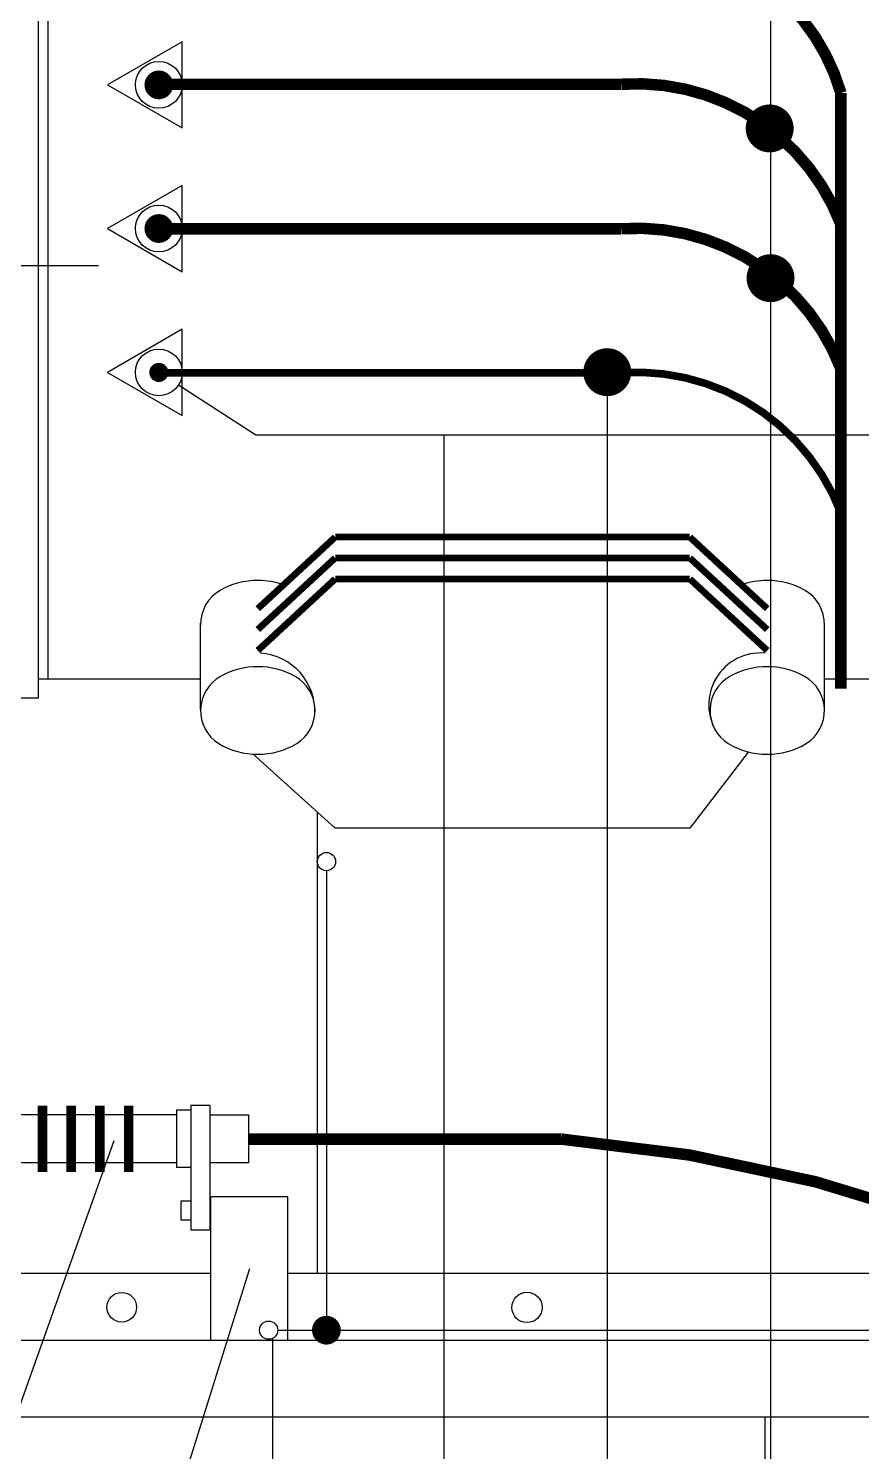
# Model space of a CAD drawing. Extents: x 0 to 0.148, y 0 to 0.197.
# Drawn here: x 0.044 to 0.0787, y 0.0542 to 0.1135 of the extents above; entities that cross this region are included whole.
import ezdxf

# ---------------------------------------------------------------- set-up
doc = ezdxf.new("R2010")
doc.units = 0
doc.header["$LTSCALE"] = 0.2
doc.header["$MEASUREMENT"] = 0
doc.linetypes.add('TRACEJ', pattern=[0.75, 0.5, -0.25])
doc.linetypes.add('TRACEJP', pattern=[0.30000000000000004, 0.2, -0.1])
doc.layers.get('0').update_dxf_attribs({"linetype": 'CONTINUOUS'})
for name, color, linetype in [('LCHAMADA', 7, 'CONTINUOUS'), ('TUB-LP', 7, 'CONTINUOUS'), ('TUN-PI', 7, 'TRACEJ')]:
    doc.layers.add(name, color=color, linetype=linetype)

msp = doc.modelspace()

# ---------------------------------------------------------------- linework, layer by layer
for p, q in [((0.04437258112122694, 0.08559470634028336), (0.04437258112122694, 0.1307947063402833)), ((0.0447725811212269, 0.08639470634028334), (0.04477258112122692, 0.1307947063402833)), ((0.05113653875799033, 0.08512607159095807), (0.05113653875799033, 0.08872607159095806)), ((0.07717560365410572, 0.08512607159095807), (0.07717560365410572, 0.08872607159095806)), ((0.05113653875799033, 0.08639470634028334), (0.04437258112122694, 0.08639470634028334)), ((0.08557258112122691, 0.08639470634028334), (0.07717258112122688, 0.08639470634028334)), ((0.05675607120604807, 0.08017521257034636), (0.05333662769072929, 0.0832634641199769)), ((0.07399642087126539, 0.0833534267127807), (0.07155607120604808, 0.08017521257034636)), ((0.05599848820030934, 0.08085941948324467), (0.05599848820030934, 0.06159470634028344)), ((0.07155607120604808, 0.08017521257034636), (0.05675607120604807, 0.08017521257034636)), ((0.05013563897112766, 0.06840721536120974), (0.05013563897112766, 0.06600721536120971)), ((0.05073563897112765, 0.06840721536120974), (0.05013563897112766, 0.06840721536120974)), ((0.05153563897112763, 0.06860721536120969), (0.05073563897112765, 0.06860721536120969)), ((0.05073563897112765, 0.06860721536120969), (0.05073563897112765, 0.06340721536120973)), ((0.05153563897112763, 0.06340721536120973), (0.05153563897112763, 0.06860721536120969)), ((0.05013563897112766, 0.06820721536120977), (0.04013563897112767, 0.06820721536120977)), ((0.05153563897112763, 0.0682072153612097), (0.05313563897112764, 0.0682072153612097)), ((0.05313563897112764, 0.0682072153612097), (0.05313563897112764, 0.06620721536120974)), ((0.05013563897112766, 0.06620721536120974), (0.04013563897112767, 0.06620721536120967)), ((0.05073563897112765, 0.06600721536120971), (0.05013563897112766, 0.06600721536120971)), ((0.05313563897112764, 0.06620721536120974), (0.05153563897112763, 0.06620721536120974)), ((0.05477258112122693, 0.06479470634028338), (0.05157258112122692, 0.06479470634028338)), ((0.05157258112122692, 0.05879470634028343), (0.05157258112122692, 0.06479470634028338)), ((0.05477258112122693, 0.05879470634028343), (0.05477258112122693, 0.06479470634028338)), ((0.0503267264582116, 0.06382132627174278), (0.0503267264582116, 0.06462158797487667)), ((0.0503267264582116, 0.06462158797487667), (0.05073563897112765, 0.06462158797487667)), ((0.05073563897112765, 0.06382132627174278), (0.0503267264582116, 0.06382132627174278)), ((0.05073563897112765, 0.06340721536120973), (0.05153563897112763, 0.06340721536120973)), ((0.05157258112122692, 0.06159470634028344), (0.03807012306696406, 0.06159470634028344)), ((0.08557258112122691, 0.06159470634028344), (0.05477258112122696, 0.06159470634028344)), ((0.0927725811212269, 0.05879470634028343), (0.03871889433423127, 0.05879470634028343)), ((0.0895725811212269, 0.05559470634028336), (0.03933146216585195, 0.05559470634028336))]:
    msp.add_line(p, q)
at = {"color": 7}
msp.add_line((0.04437258112122694, 0.08559470634028336), (0.04357258112122696, 0.08559470634028336), dxfattribs=at)
at = {"linetype": 'TRACEJP'}
msp.add_line((0.07468000926842236, 0.05559470634028336), (0.07468000926842236, 0.02879470634028343), dxfattribs=at)
for points in [[(0.05037258112122694, 0.1093947063402834), (0.05037258112122694, 0.1129947063402834), (0.04725488966760297, 0.1111947063402834)], [(0.05037258112122692, 0.1033947063402834), (0.05037258112122692, 0.1069947063402834), (0.04725488966760294, 0.1051947063402834)], [(0.05037258112122694, 0.09739470634028344), (0.05037258112122694, 0.1009947063402834), (0.04725488966760297, 0.09919470634028335)]]:
    msp.add_lwpolyline(points, close=True)
for points, const_width in [([(0.0493961416123056, 0.1108947063402834, 1), (0.0493961416123056, 0.1114947063402834, 1)], 0.0006), ([(0.04939614161230557, 0.1048999011942659, 1), (0.04939614161230557, 0.1054999011942659, 1)], 0.0006), ([(0.0493961416123056, 0.0989947063402834, 1), (0.0493961416123056, 0.09939470634028347, 1)], 0.0004)]:
    msp.add_lwpolyline(points, format="xyb", close=True, dxfattribs=dict(const_width=const_width))
for points, const_width in [([(0.05352505833942856, 0.08933427047945115), (0.05675607120604807, 0.09232100043974875)], 0.00028), ([(0.07155607120604801, 0.09232100043974875), (0.05675607120604807, 0.09232100043974875)], 0.00028), ([(0.07478708407266753, 0.08933427047945115), (0.07155607120604801, 0.09232100043974875)], 0.00028), ([(0.05352505833942856, 0.08846386978905989), (0.05675607120604807, 0.0914505997493574)], 0.00028), ([(0.07155607120604801, 0.0914505997493574), (0.05675607120604807, 0.0914505997493574)], 0.00028), ([(0.07478708407266753, 0.08846386978905989), (0.07155607120604801, 0.0914505997493574)], 0.00028), ([(0.05352505833942856, 0.08758848261004878), (0.05675607120604807, 0.09057521257034629)], 0.00028), ([(0.07155607120604808, 0.09057521257034629), (0.05675607120604807, 0.09057521257034629)], 0.00028), ([(0.0747870840726676, 0.08758848261004878), (0.07155607120604808, 0.09057521257034629)], 0.00028), ([(0.04453563897112764, 0.06859114470136354), (0.04453563897112764, 0.065825650495593)], 0.0004), ([(0.04573563897112765, 0.06859114470136354), (0.04573563897112765, 0.065825650495593)], 0.0004), ([(0.04693563897112765, 0.06859114470136354), (0.04693563897112765, 0.065825650495593)], 0.0004), ([(0.04813563897112763, 0.06859114470136354), (0.04813563897112763, 0.065825650495593)], 0.0004)]:
    msp.add_lwpolyline(points, dxfattribs=dict(const_width=const_width))
for centre, radius in [((0.0493961416123056, 0.1111947063402834), 0.0009764395089213451), ((0.04939614161230557, 0.1051999011942659), 0.0009764395089213451), ((0.0493961416123056, 0.09919470634028343), 0.0009764395089213451), ((0.05639062597056169, 0.07878088666506095), 0.000380942361784129), ((0.04784723101907157, 0.06018224738489941), 0.0006194718970167301), ((0.06476300241365403, 0.0601748587707744), 0.00063345804124463), ((0.05397961887754713, 0.05922584948365084), 0.000380942361784129)]:
    msp.add_circle(centre, radius)
for centre, radius, start, end in [((0.05350709641669495, 0.08742983113817494), 0.00308382860081138, 89.6662758159073, 119.9032337638734), ((0.05354302026216216, 0.08742983113817494), 0.003083828600811414, 69.9720741171256, 90.33372418408739), ((0.07476912214993393, 0.08742983113817494), 0.003083828600811414, 89.66627581591266, 110.0279258828744), ((0.0748050459954012, 0.08742983113817494), 0.00308382860081138, 60.09676623612657, 90.33372418409269), ((0.05275937961794566, 0.08868475513075842), 0.001623366719698244, 119.1074390981695, 181.4583977903633), ((0.07555276279415049, 0.08868475513075842), 0.001623366719698244, 358.5416022096367, 60.89256090183046), ((0.05348284889124054, 0.08504908691142624), 0.002427004410581021, 357.299870132074, 86.43237072488851), ((0.0745084077340851, 0.08532585376685126), 0.002161710373386768, 85.14239018146992, 213.1204736015178), ((0.05350709641669495, 0.08382983113817495), 0.00308382860081138, 89.6662758159073, 119.9032337638734), ((0.05354302026216216, 0.08382983113817495), 0.003083828600811414, 60.09676623612696, 90.33372418408739), ((0.07476912214993393, 0.08382983113817495), 0.003083828600811414, 89.66627581591266, 119.903233763873), ((0.0748050459954012, 0.08382983113817495), 0.00308382860081138, 60.09676623612657, 90.33372418409269), ((0.05275937961794566, 0.08508475513075843), 0.001623366719698244, 119.1074390981695, 237.9757653211209), ((0.05429073706091143, 0.08508475513075843), 0.001623366719698244, 302.0242346788791, 60.89256090183054), ((0.07402140535118465, 0.08508475513075843), 0.001623366719698244, 119.1074390981695, 237.9757653211209), ((0.07555276279415049, 0.08508475513075843), 0.001623366719698244, 302.0242346788791, 60.89256090183046), ((0.05347689149335969, 0.08626315629556736), 0.003002969710574377, 238.2916585103504, 270.9190486775186), ((0.05357322518549743, 0.08626315629556736), 0.003002969710574351, 269.0809513224702, 301.7083414896501), ((0.07473891722659867, 0.08626315629556736), 0.003002969710574351, 238.2916585103499, 270.9190486775298), ((0.07483525091873647, 0.08626315629556736), 0.003002969710574377, 269.0809513224814, 301.7083414896495)]:
    msp.add_arc(centre, radius, start, end)
at = {"layer": 'LCHAMADA'}
for p, q in [((0.07493194573273045, 0.01772031465927185), (0.07493194573273045, 0.1156859720952441)), ((0.01088906529764815, 0.1036517955532802), (0.04687905464818552, 0.1036517955532802)), ((0.06811757860022208, 0.01772031465927185), (0.06811757860022208, 0.0993204520679439)), ((0.06130321010295463, 0.01772031465927185), (0.06130321010295463, 0.09659286476556744)), ((0.03779364236987459, 0.03976853734419122), (0.04752726609608804, 0.06713944314989845)), ((0.04631160213848447, 0.03976853734419122), (0.05319007678324225, 0.061793563013568)), ((0.05414812471617782, 0.01772031465927185), (0.05415841058932264, 0.05888947081785581))]:
    msp.add_line(p, q, dxfattribs=at)
at = {"layer": 'LCHAMADA', "const_width": 0.001}
for points in [[(0.0748883177957482, 0.1088763488382793, 1), (0.0748883177957482, 0.1098763488382794, 1)], [(0.07492571356023557, 0.1026270149106253, 1), (0.07492571356023557, 0.1036270149106253, 1)], [(0.06811017137012992, 0.09870433160645703, 1), (0.06811017137012992, 0.09970433160645703, 1)]]:
    msp.add_lwpolyline(points, format="xyb", close=True, dxfattribs=at)
at = {"layer": 'TUB-LP'}
for points, const_width in [([(0.07786142835565509, 0.1108559750501798, 0.3566809490473896), (0.06869009030427597, 0.1171564438989039, 0.3566809490473896)], 0.00048), ([(0.07786142835565509, 0.1053759643258824, 0.3301115983524233), (0.06869009030427597, 0.1112191208968786, 0.3301115983524233)], 0.00048), ([(0.07786142835565509, 0.09934635358696303, 0.3301115983524233), (0.06869009030427597, 0.1051895101579592, 0.3301115983524233)], 0.00048), ([(0.07786142835565509, 0.09333381343082983, 0.3301115983524233), (0.06869009030427597, 0.0991769700018259, 0.3301115983524233)], 0.00032)]:
    msp.add_lwpolyline(points, format="xyb", dxfattribs=dict(at, const_width=const_width))
for points, const_width in [([(0.04969514651097162, 0.1112191208968786), (0.06869009030427597, 0.1112191208968786)], 0.00048), ([(0.06866805292379864, 0.1112191208968786), (0.06866805292379864, 0.1112191208968786), (0.04969514651097162, 0.1112191208968786)], 0.00048), ([(0.07786142835565509, 0.08599412979407915), (0.07786142835565509, 0.1108559750501798)], 0.00048), ([(0.04968202846754627, 0.1051895101579592), (0.06869009030427597, 0.1051895101579592)], 0.00048), ([(0.06869009030427597, 0.1051895101579592), (0.06869009030427597, 0.1051895101579592), (0.04968202846754627, 0.1051895101579592)], 0.00048), ([(0.04968202846754627, 0.0991769700018259), (0.06869009030427597, 0.0991769700018259)], 0.00032), ([(0.06869009030427597, 0.0991769700018259), (0.06869009030427597, 0.0991769700018259), (0.04968202846754627, 0.0991769700018259)], 0.00032)]:
    msp.add_lwpolyline(points, dxfattribs=dict(at, const_width=const_width))
at = {"layer": 'TUN-PI', "linetype": 'TRACEJP'}
for p, q in [((0.05344750990363244, 0.09657946383453889), (0.05021537419054709, 0.0986633946640233)), ((0.08134645571550084, 0.09657946383453889), (0.05344750990363244, 0.09657946383453889)), ((0.05639062597056169, 0.07839994430327685), (0.05639062597056169, 0.05922584865328231)), ((0.05436056123933038, 0.05922584865328231), (0.08912956621727289, 0.05922584865328231))]:
    msp.add_line(p, q, dxfattribs=at)
at = {"layer": 'TUN-PI', "linetype": 'Continuous', "const_width": 0.00048}
msp.add_lwpolyline([(0.06620627374140642, 0.067198764905797), (0.05313563897112764, 0.067198764905797)], dxfattribs=at)
msp.add_lwpolyline([(0.08692840663526907, 0.06186541362401562, 0.08567701115259538), (0.06620627374140642, 0.067198764905797, 0.08567701115259538)], format="xyb", dxfattribs=at)
at = {"layer": 'TUN-PI'}
for points, const_width in [([(0.05638849952833026, 0.05892462468643067, 1), (0.05638849952833026, 0.05952462468643069, 1)], 0.0006), ([(0.05638808364997895, 0.05912750854727469, 1), (0.05638808364997895, 0.0593275085472748, 1)], 0.0002)]:
    msp.add_lwpolyline(points, format="xyb", close=True, dxfattribs=dict(at, const_width=const_width))

doc.saveas('drawing.dxf')
